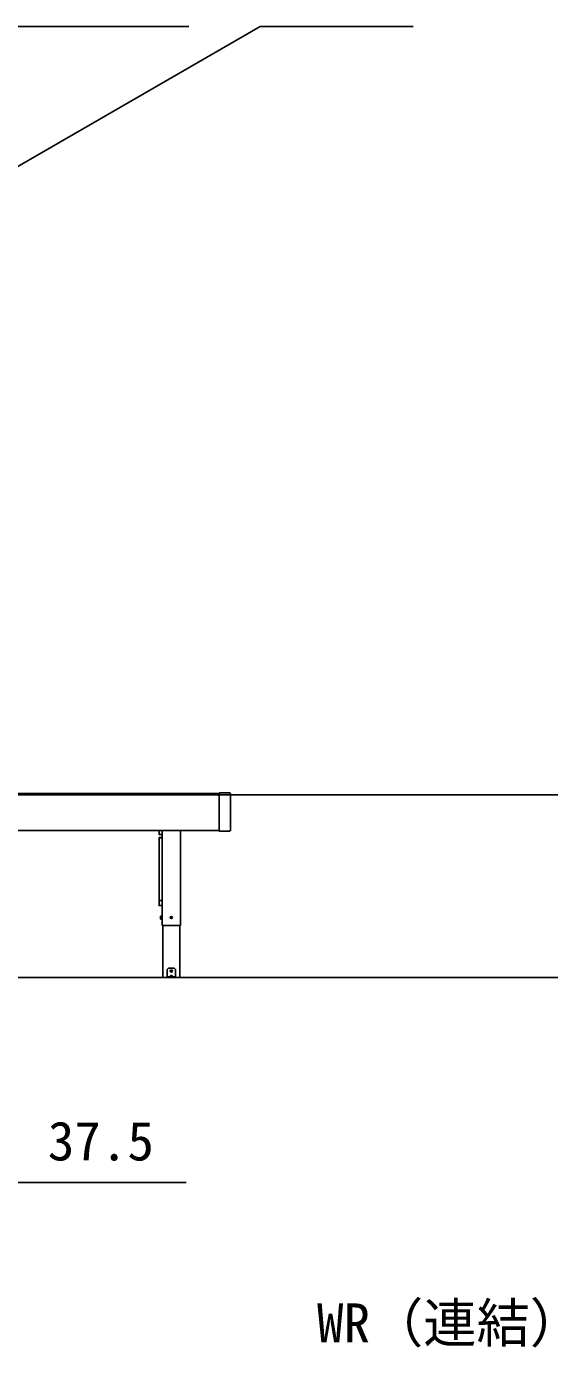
# Model space of a CAD drawing. Units: millimetres, scale not verified. Extents: x -10500 to 10500, y -15600 to 15524.
# Drawn here: x -3492 to -1486, y 7622 to 12684 of the extents above; entities that cross this region are included whole.
import ezdxf
from ezdxf.enums import TextEntityAlignment as Align

# ---------------------------------------------------------------- set-up
doc = ezdxf.new("R2010")
doc.units = ezdxf.units.MM
doc.header["$LTSCALE"] = 80
doc.layers.add('0-4_YKK_A1', color=4, linetype='Continuous')
doc.layers.add('0-5_YKK_D', color=6, linetype='Continuous')
doc.styles.add('ＭＳ ゴシック', font='')
doc.styles.get('ＭＳ ゴシック').set_extended_font_data('MS Gothic')

msp = doc.modelspace()

# ---------------------------------------------------------------- linework, layer by layer
at = {"layer": '0-4_YKK_A1'}
for p, q in [((3698.45, 9739.5), (-9277.27, 9739.5)), ((-2752.5, 9744.5), (-5421.5, 9744.5)), ((-2752.5, 9746), (-2752.5, 9743.59)), ((-2712.91, 9747), (-2751.5, 9747)), ((-2712.21, 9746.71), (-2712.11, 9746.61)), ((-2709.89, 9744.39), (-2712.11, 9746.61)), ((-2709.89, 9744.39), (-2709.79, 9744.29)), ((-2709.5, 9603.41), (-2709.5, 9743.59)), ((-2752.5, 9602.5), (-5421.5, 9602.5)), ((-2983.71, 9602.5), (-2983.71, 9588.3)), ((-2983.7, 9575.16), (-2983.7, 9558.01)), ((-2983.5, 9333.92), (-2983.5, 9574.62)), ((-2982.71, 9587.3), (-2972.31, 9587.3)), ((-2982.7, 9576.16), (-2972.3, 9576.16)), ((-2982.7, 9575.91), (-2972.3, 9575.91)), ((-2982.5, 9575.54), (-2972.5, 9575.54)), ((-2971.51, 9602.5), (-2971.51, 9602.39)), ((-2971.51, 9602.5), (-2971.51, 9239.5)), ((-2971.43, 9602.5), (-2971.43, 9239.5)), ((-2971.31, 9588.3), (-2971.31, 9602.5)), ((-2901.43, 9602.5), (-2901.43, 9239.5)), ((-2901.43, 9602.5), (-2901.43, 9239.5)), ((-2901.35, 9602.5), (-2901.35, 9239.5)), ((-2751.5, 9600), (-2712.91, 9600)), ((-2712.11, 9600.39), (-2712.21, 9600.29)), ((-2712.11, 9600.39), (-2709.89, 9602.61)), ((-2709.79, 9602.71), (-2709.89, 9602.61)), ((-2983.7, 9333.36), (-2983.7, 9333.23)), ((-2983.7, 9333.23), (-2983.7, 9332.7)), ((-2983.7, 9332.7), (-2983.7, 9330.14)), ((-2983.7, 9330.14), (-2983.7, 9318.45)), ((-2972.3, 9334.29), (-2982.7, 9334.29)), ((-2972.3, 9315.21), (-2982.7, 9315.21)), ((-2978.23, 9274.5), (-2977.78, 9275.27)), ((-2978.23, 9274.5), (-2978.23, 9264.5)), ((-2978.23, 9264.5), (-2977.78, 9263.73)), ((-2977.78, 9275.27), (-2974.23, 9275.27)), ((-2977.78, 9272.39), (-2974.23, 9272.39)), ((-2977.78, 9266.61), (-2974.23, 9266.61)), ((-2974.23, 9275.27), (-2974.23, 9263.73)), ((-2973.03, 9275.75), (-2971.43, 9275.75)), ((-2938.67, 9270), (-2937.56, 9270.02)), ((-2938.67, 9269), (-2937.56, 9268.98)), ((-2937.56, 9270.02), (-2937.05, 9270.12)), ((-2937.56, 9268.98), (-2937.05, 9268.88)), ((-2936.95, 9270.64), (-2937.05, 9270.12)), ((-2936.95, 9268.36), (-2937.05, 9268.88)), ((-2936.93, 9271.74), (-2936.95, 9270.64)), ((-2936.93, 9267.26), (-2936.95, 9268.36)), ((-2935.93, 9271.74), (-2935.91, 9270.64)), ((-2935.93, 9267.26), (-2935.91, 9268.36)), ((-2935.91, 9270.64), (-2935.81, 9270.12)), ((-2935.91, 9268.36), (-2935.81, 9268.88)), ((-2935.29, 9270.02), (-2935.81, 9270.12)), ((-2935.29, 9268.98), (-2935.81, 9268.88)), ((-2934.18, 9270), (-2935.29, 9270.02)), ((-2934.18, 9269), (-2935.29, 9268.98)), ((-2977.78, 9263.73), (-2974.23, 9263.73)), ((-2901.35, 9239.5), (-2971.51, 9239.5)), ((-2969.08, 9239.5), (-2969.08, 9039.5)), ((-2903.78, 9239.5), (-2903.78, 9039.5)), ((-2952.43, 9042.5), (-2952.43, 9069.67)), ((-2947.43, 9075.5), (-2951.84, 9071.09)), ((-2925.43, 9075.5), (-2947.43, 9075.5)), ((-2938.67, 9065), (-2937.56, 9065.02)), ((-2938.67, 9064), (-2937.56, 9063.98)), ((-2937.56, 9065.02), (-2937.05, 9065.12)), ((-2937.56, 9063.98), (-2937.05, 9063.88)), ((-2936.95, 9065.64), (-2937.05, 9065.12)), ((-2936.95, 9063.36), (-2937.05, 9063.88)), ((-2936.93, 9066.74), (-2936.95, 9065.64)), ((-2936.93, 9062.26), (-2936.95, 9063.36)), ((-2935.93, 9066.74), (-2935.91, 9065.64)), ((-2935.93, 9062.26), (-2935.91, 9063.36)), ((-2935.91, 9065.64), (-2935.81, 9065.12)), ((-2935.91, 9063.36), (-2935.81, 9063.88)), ((-2935.29, 9065.02), (-2935.81, 9065.12)), ((-2935.29, 9063.98), (-2935.81, 9063.88)), ((-2934.18, 9065), (-2935.29, 9065.02)), ((-2934.18, 9064), (-2935.29, 9063.98)), ((-2921.01, 9071.09), (-2925.43, 9075.5)), ((-2920.43, 9042.5), (-2920.43, 9069.67)), ((3698.45, 9039.5), (-9277.27, 9039.5)), ((-2903.78, 9039.5), (-2969.08, 9039.5)), ((-2952.43, 9042), (-2952.43, 9042.5)), ((-2952.43, 9039.5), (-2952.43, 9042)), ((-2952.43, 9042), (-2951.84, 9042)), ((-2951.84, 9039.5), (-2952.43, 9039.5)), ((-2951.84, 9042), (-2947.43, 9042)), ((-2925.43, 9042), (-2947.43, 9042)), ((-2925.43, 9039.5), (-2947.43, 9039.5)), ((-2937.87, 9046.96), (-2942.33, 9042.5)), ((-2940.43, 9042.92), (-2940.43, 9042.5)), ((-2940.43, 9042.5), (-2932.43, 9042.5)), ((-2939.93, 9042), (-2932.93, 9042)), ((-2930.53, 9042.5), (-2934.98, 9046.96)), ((-2932.43, 9042.92), (-2932.43, 9042.5)), ((-2925.43, 9039.5), (-2925.43, 9042)), ((-2925.43, 9042), (-2921.01, 9042)), ((-2921.01, 9039.5), (-2925.43, 9039.5)), ((-2921.01, 9042), (-2920.43, 9042)), ((-2920.43, 9042.5), (-2920.43, 9042))]:
    msp.add_line(p, q, dxfattribs=at)
for points in [[(-2752.5, 9743.59), (-2752.5, 9603.41), (-2752.5, 9601)], [(-2983.7, 9318.45), (-2983.7, 9316.4), (-2983.7, 9316.21)], [(-2971.43, 9263.25), (-2973.03, 9263.25), (-2973.03, 9275.75)], [(-2947.43, 9042), (-2947.43, 9039.5), (-2951.84, 9039.5)], [(-2920.43, 9042), (-2920.43, 9039.5), (-2921.01, 9039.5)]]:
    msp.add_lwpolyline(points, dxfattribs=at)
msp.add_lwpolyline([(-2974.23, 9275.25), (-2973.03, 9275.25), (-2973.03, 9263.75), (-2974.23, 9263.75)], close=True, dxfattribs=at)
for centre, radius in [((-2936.43, 9269.5), 4), ((-2934.31, 9267.38), 0.3), ((-2936.43, 9064.5), 4), ((-2934.31, 9062.38), 0.3)]:
    msp.add_circle(centre, radius, dxfattribs=at)
for centre, radius, start, end in [((-2751.5, 9746), 1, 90, 180), ((-2712.91, 9746), 1, 45, 90), ((-2710.5, 9743.59), 1, 0, 45), ((-2982.71, 9588.3), 1, 180, 270), ((-2982.7, 9575.16), 1, 90, 180), ((-2982.74, 9574.95), 0.964, 87.79679, 177.6127), ((-2982.54, 9574.58), 0.964, 87.79679, 177.6127), ((-2972.46, 9574.58), 0.964, 6.84841, 92.20321), ((-2972.31, 9588.3), 1, 270, 0), ((-2972.3, 9575.16), 1, 37.44287, 90), ((-2972.29, 9574.89), 1.03, 40.31355, 90.66766), ((-2751.5, 9601), 1, 180, 270), ((-2712.91, 9601), 1, 270, 315), ((-2710.5, 9603.41), 1, 315, 0), ((-2982.82, 9558.01), 0.881, 180.33509, 219.38129), ((-2982.74, 9333.32), 0.964, 87.79679, 177.6127), ((-2982.7, 9316.21), 1, 180, 270), ((-2972.26, 9333.32), 0.964, 38.24694, 92.20321), ((-2972.3, 9316.21), 1, 270, 322.55713), ((-2975.67, 9273.83), 2.56, 145.61708, 214.38292), ((-2975.67, 9265.17), 2.56, 145.61708, 214.38292), ((-2968.67, 9269.5), 9.55, 162.41276, 197.58724), ((-2936.43, 9269.5), 2.3, 167.44414, 192.55586), ((-2936.43, 9269.5), 2.3, 77.44414, 102.55586), ((-2936.43, 9269.5), 2.3, 257.44414, 282.55586), ((-2936.43, 9269.5), 2.3, 347.44414, 12.55586), ((-2950.43, 9069.67), 2, 135, 180), ((-2936.43, 9064.5), 2.3, 167.44414, 192.55586), ((-2936.43, 9064.5), 2.3, 77.44414, 102.55586), ((-2936.43, 9064.5), 2.3, 257.44414, 282.55586), ((-2936.43, 9064.5), 2.3, 347.44414, 12.55586), ((-2922.43, 9069.67), 2, 0, 45), ((-2939.43, 9042.92), 1, 126.03188, 180), ((-2939.93, 9042.5), 0.5, 180, 270), ((-2936.43, 9038.8), 6.1, 53.96812, 126.03188), ((-2932.93, 9042.5), 0.5, 270, 0), ((-2933.43, 9042.92), 1, 0, 53.96812)]:
    msp.add_arc(centre, radius, start, end, dxfattribs=at)
for centre, major_axis, ratio, start_param, end_param in [((-2941.83, 9042.5), (0.688, 0.425), 0.381966, 2.1243707, 3.695167), ((-2936.43, 9044.07), (0, -3.54), 0.707107, 2.5261129, 3.7570724), ((-2931.03, 9042.5), (0.688, -0.425), 0.381966, 5.7296109, 7.3004073)]:
    msp.add_ellipse(centre, major_axis=major_axis, ratio=ratio, start_param=start_param, end_param=end_param, dxfattribs=at)
at = {"layer": '0-5_YKK_D'}
for p, q in [((-3573.3, 12684.04), (-2869.44, 12684.04)), ((-3579, 8254), (-2879.77, 8254))]:
    msp.add_line(p, q, dxfattribs=at)
msp.add_lwpolyline([(-3721.31, 12034.46), (-3658.95, 12070.46), (-2596.2, 12684.04), (-2009.55, 12684.04)], dxfattribs=at)

# ---------------------------------------------------------------- texts
at = {"layer": '0-5_YKK_D', "style": 'ＭＳ ゴシック'}
for s, p in [('37.5', (-3410.07, 8294)), ('WR（連結）', (-2378, 7596.54))]:
    msp.add_text(s, height=149.6, dxfattribs=at).set_placement(p, align=Align.BOTTOM_LEFT)

doc.saveas('drawing.dxf')
